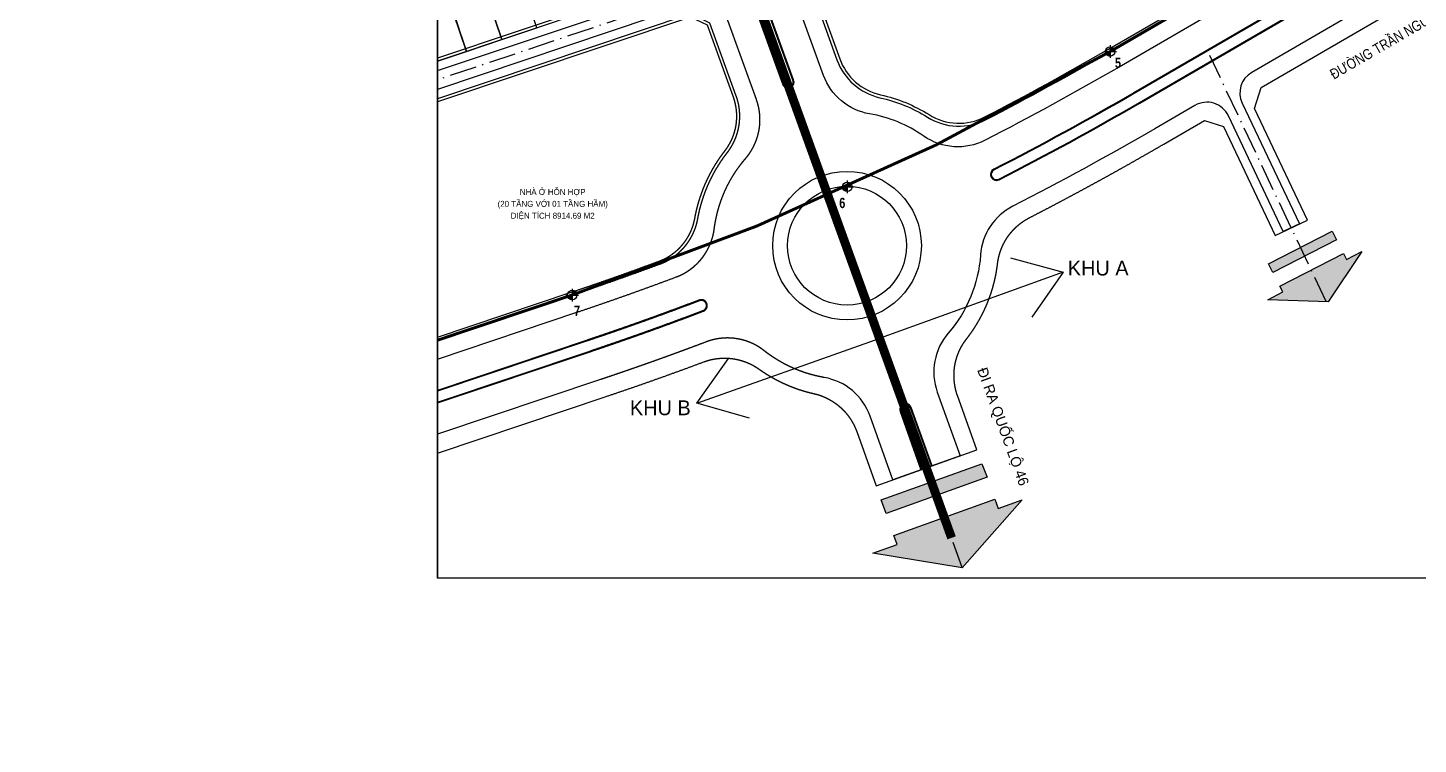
# Model space of a CAD drawing. Header units: millimetres. Extents: x 198719 to 733479478, y 80883 to 2151551233.
# Drawn here: x 568294014 to 568763211, y 2062706579 to 2062948398 of the extents above; entities that cross this region are included whole.
import ezdxf
from ezdxf.enums import TextEntityAlignment as Align
from ezdxf.xclip import XClip

# ---------------------------------------------------------------- set-up
doc = ezdxf.new("R2010")
doc.units = ezdxf.units.MM
for name, pattern in [('ACAD_ISO10W100', [18.5, 12, -3, 0.5, -3]), ('CENTER', [3, 1.5, -0.5, 0.5, -0.5]), ('HIDDEN', [0.75, 0.5, -0.25])]:
    doc.linetypes.add(name, pattern=pattern)
doc.layers.add('boDnv', color=54, linetype='Continuous', lineweight=25)
doc.layers.add('E- RANH GIOI', color=1, linetype='CENTER', lineweight=13)
for name, color, linetype in [('BoThamCo', 94, 'Continuous'), ('ChiaLo', 128, 'CENTER'), ('datOBt', 42, 'Continuous'), ('datoHonHop', 42, 'Continuous'), ('ghi_chu', 7, 'Continuous'), ('hatchViaHe+LogDg', 129, 'Continuous'), ('LogDg', 7, 'Continuous'), ('loKBT', 42, 'Continuous'), ('QH', 7, 'Continuous'), ('RANHGIOI', 2, 'HIDDEN'), ('TimDg', 222, 'Continuous'), ('ViaHeS', 32, 'Continuous')]:
    doc.layers.add(name, color=color, linetype=linetype)
doc.layers.add('LUOI GIONG', color=160, linetype='Continuous', plot=False)
doc.styles.add('ARIALB', font='', dxfattribs={"width": 0.75})
doc.styles.add('avantH', font='', dxfattribs={"height": 10})
doc.styles.add('KTHUOC', font='', dxfattribs={"width": 0.8})
doc.styles.add('rms', font='romans.shx', dxfattribs={"width": 0.7, "bigfont": 'vns.shx'})
doc.styles.get('ARIALB').set_extended_font_data('.VnArialH', bold=True)
doc.styles.get('avantH').set_extended_font_data('.VnAvantH')
doc.styles.get('KTHUOC').set_extended_font_data('.VnArial NarrowH')
doc.linetypes.add('ADL', pattern='A,0.125,-0.15,["++",rms,S=0.5,R=0,X=0,Y=-0.2245],-1.35,1.125', length=2.75)
doc.dimstyles.new('tien', dxfattribs={"dimscale": 0, "dimtxt": 2.5, "dimasz": 0.75, "dimexe": 0.45, "dimexo": 0, "dimgap": 0.5, "dimtad": 1, "dimzin": 1, "dimtxsty": 'KTHUOC', "dimblk1": 'ARCHTICK', "dimblk2": 'ARCHTICK', "dimsah": 1, "dimcen": 1, "dimdle": 0.45, "dimclrd": 37, "dimclre": 37, "dimclrt": 7, "dimaunit": 1, "dimadec": 0, "dimazin": 0, "dimtfac": 1, "dimtix": 1, "dimtofl": 0, "dimtmove": 2, "dimatfit": 3, "dimldrblk": 'ARCHTICK', "dimfxl": 1, "dimtfill": 1, "dimtolj": 1, "dimtzin": 1, "dimarcsym": 0})

# ---------------------------------------------------------------- blocks, each defined once
blk = doc.blocks.new('moc')
at = {"layer": 'QH', "linetype": 'Continuous'}
h = blk.add_hatch(color=7, dxfattribs=at)
h.paths.add_polyline_path([(0, 0), (0.53, 0, 0.414214), (0, 0.53)])
h.paths.add_polyline_path([(-0.53, 0, 0.414214), (0, -0.53), (0, 0)])
for p, q in [((0, 0.71), (0, -0.71)), ((-0.71, 0), (0.71, 0))]:
    blk.add_line(p, q, dxfattribs=at)
blk.add_circle((0, 0), 0.529, dxfattribs=at)
blk = doc.blocks.new('_ArchTick')
at = {"color": 0, "linetype": 'ByBlock', "const_width": 0.15}
blk.add_lwpolyline([(-0.5, -0.5), (0.5, 0.5)], dxfattribs=at)
blk = doc.blocks.new('NEN')
at = {"layer": 'hatchViaHe+LogDg'}
for points in [[(183.72, -310.49), (205.08, -299.54), (206.62, -302.43), (185.22, -313.4)], [(209.97, -309.02), (215.07, -306.41), (203.73, -323.26), (183.47, -322.61), (188.57, -320), (187.58, -318.06), (208.97, -307.08)], [(53.42, -389.89), (87.31, -377.76), (89.04, -382.35), (55.07, -394.51)], [(92.74, -392.82), (100.83, -389.92), (80.68, -412.78), (50.69, -407.87), (58.77, -404.97), (57.67, -401.89), (91.64, -389.74)]]:
    blk.add_hatch(color=158, dxfattribs=at).paths.add_polyline_path(points)
at = {"layer": 'boDnv', "color": 10, "linetype": 'ADL', "ltscale": 0.25}
for points in [[(122.21, -155.79), (32.17, -208.17), (29.8, -214.7), (39.52, -241.58, 0.256594), (53.26, -253.67, -0.085173), (69.54, -260.34, 0.265195), (88.35, -261.1, 0.012088), (129.92, -238.27), (165.53, -217.58), (130.97, -158.11)], [(-9.21, -295.21, -0.121118), (0.89, -272.53, 0.257306), (3.75, -254.41), (-4.98, -230.26), (-10.69, -227.5), (-117.04, -263.19), (-121.08, -271.32), (-99.25, -336.34), (-50.8, -320.08, 0.007975), (-21.3, -309.65, 0.265194)]]:
    blk.add_lwpolyline(points, format="xyb", close=True, dxfattribs=at)
blk.add_lwpolyline([(-181.85, -270.18), (-187.2, -267.36), (-195.18, -239.25), (-192.18, -233.56), (-28.38, -178.59), (-22.67, -181.35), (-12.75, -208.79), (-15.42, -214.32)], close=True, dxfattribs=at)
at = {"layer": 'BoThamCo'}
for points in [[(274.13, -178.48, 1), (272.37, -175.46), (138.59, -253.19, -0.013452), (91.44, -278.91, 0.999991), (93.04, -282.02, 0.013452), (140.35, -256.21)], [(20.48, -249.95, 0.414214), (22.73, -251, 0.414214), (23.78, -248.76), (-0.93, -180.45, 0.414214), (-3.17, -179.4, 0.414214), (-4.22, -181.64)], [(-44.2, -339.75, 0.010022), (-6.39, -326.21, 0.990741), (-7.67, -322.95, -0.010014), (-45.31, -336.43), (-148.35, -371.01, 1), (-147.23, -374.33)], [(67.03, -379.7), (70.33, -378.53), (63.34, -358.99, 1), (60.05, -360.17)]]:
    blk.add_lwpolyline(points, format="xyb", close=True, dxfattribs=at)
blk.add_circle((41.96, -304.42), 20, dxfattribs=at)
at = {"layer": 'ChiaLo', "ltscale": 5}
for points in [[(-16.77, -194.74), (-192.15, -253.59)], [(-86.89, -197.17), (-74.17, -235.09)], [(-98.74, -201.15), (-86.02, -239.07)]]:
    blk.add_lwpolyline(points, dxfattribs=at)
at = {"layer": 'datOBt'}
blk.add_lwpolyline([(-181.94, -271.26), (-188.05, -268.04), (-196.25, -239.14), (-192.88, -232.74), (-28.31, -177.51), (-21.87, -180.62), (-11.66, -208.85), (-14.7, -215.14)], close=True, dxfattribs=at)
at = {"layer": 'datoHonHop', "linetype": 'ByBlock'}
for points in [[(122.06, -154.71), (31.36, -207.48), (28.74, -214.7), (38.58, -241.92, 0.256594), (53.04, -254.64, -0.085173), (69.01, -261.18, 0.265195), (88.81, -261.99, 0.012088), (130.42, -239.14), (166.9, -217.94), (131.63, -157.24)], [(-8.23, -295.38, -0.121118), (1.68, -273.14, 0.257306), (4.7, -254.07), (-4.18, -229.54), (-10.62, -226.43), (-117.75, -262.38), (-122.16, -271.24), (-99.88, -337.6), (-50.48, -321.02, 0.007975), (-20.95, -310.59, 0.265194)]]:
    blk.add_lwpolyline(points, format="xyb", close=True, dxfattribs=at)
at = {"layer": 'LogDg'}
for points in [[(34.3, -348.77, -0.124666), (14.11, -339.77, 0.262937), (-5.33, -336.77, -0.009345), (-40.96, -349.47), (-145.87, -384.68, 0.405257), (-155.46, -403.23), (-146.56, -432.72), (-158.05, -436.19), (-166.57, -407.94, 0.423227), (-185.7, -398.05), (-272.08, -427.04, 0.40652)], [(285.55, -183.7), (178.07, -246.15, 0.389772), (174.86, -256.49), (194.1, -297.13), (188.68, -299.69), (170.23, -260.73, 0.439085), (158.98, -257.24), (145.5, -265.07, -0.013452), (97.7, -291.15, 0.262926), (86.85, -307.56, -0.162068), (76.02, -333.84, 0.270323), (72.32, -353.65), (79.98, -375.07), (57.38, -383.16), (49.72, -361.74, 0.270325), (34.3, -348.77)], [(49.54, -260.07, -0.269945), (34.09, -247.15), (23, -216.48, -0.362457), (26.5, -206.84), (119.68, -152.63, -0.414384), (136.1, -156.97), (142.22, -167.51, 0.414214), (153.16, -170.41), (250.59, -113.8, -0.432664), (261.77, -117.14), (278.8, -151.19, -0.396001), (275.66, -161.69), (133.44, -244.32, -0.012999), (88.37, -268.96, -0.278117), (67.77, -267.56, 0.110848), (49.54, -260.07)], [(20.25, -250.03, 0.414214), (22.81, -251.24), (22.81, -251.24, 0.414214), (24.01, -248.67), (-0.7, -180.36, 0.414214), (-3.26, -179.16), (-3.26, -179.16, 0.414214), (-4.46, -181.72), (20.25, -250.03)], [(-126.53, -295.92), (-173.93, -311.82, 0.400458), (-179.08, -321.59), (-170.7, -351.13, 0.428104), (-151.5, -361.25), (-48.57, -326.71, 0.008886), (-15.49, -314.95, 0.278117), (-2.68, -298.75, -0.147047), (7.85, -275.08, 0.270704), (11.49, -255.23), (1.45, -227.45, 0.407417), (-8.62, -222.59), (-117.75, -259.22, 0.414214), (-125.31, -274.41), (-121.49, -285.79, -0.414214), (-126.53, -295.92)]]:
    blk.add_lwpolyline(points, format="xyb", dxfattribs=at)
for points in [[(-196.9, -230.93, 0.400458), (-202.05, -240.69), (-193.85, -269.59, 0.428104), (-183.61, -274.99), (-11.01, -217.07, 0.421043), (-6.04, -206.76), (-16.24, -178.54, 0.407417), (-26.31, -173.68)], [(274.25, -178.7, 1), (272.24, -175.24), (138.46, -252.97, -0.013452), (91.33, -278.68, 0.999992), (93.15, -282.25, 0.013452), (140.47, -256.43)], [(-44.12, -339.98, 0.010023), (-6.3, -326.44, 0.991336), (-7.76, -322.72, -0.010014), (-45.39, -336.19), (-148.43, -370.77, 1), (-147.15, -374.56)], [(66.8, -379.79), (70.56, -378.44), (63.58, -358.9, 1.000002), (59.81, -360.25)]]:
    blk.add_lwpolyline(points, format="xyb", close=True, dxfattribs=at)
at = {"layer": 'LogDg', "ltscale": 0.75}
for points in [[(183.72, -310.49), (205.08, -299.54), (206.62, -302.43), (185.22, -313.4)], [(209.97, -309.02), (215.07, -306.41), (203.73, -323.26), (183.47, -322.61), (188.57, -320), (187.58, -318.06), (208.97, -307.08)], [(53.42, -389.89), (87.31, -377.76), (89.04, -382.35), (55.07, -394.51)], [(92.74, -392.82), (100.83, -389.92), (80.68, -412.78), (50.69, -407.87), (58.77, -404.97), (57.67, -401.89), (91.64, -389.74)]]:
    blk.add_lwpolyline(points, close=True, dxfattribs=at)
at = {"layer": 'LogDg'}
blk.add_circle((41.96, -304.42), 25, dxfattribs=at)
at = {"layer": 'loKBT'}
for points in [[(-68.68, -212.16), (-80.53, -216.13), (-74.17, -235.09), (-62.32, -231.12)], [(-80.53, -216.13), (-92.38, -220.11), (-86.02, -239.07), (-74.17, -235.09)], [(-92.38, -220.11), (-104.23, -224.09), (-97.87, -243.05), (-86.02, -239.07)]]:
    blk.add_lwpolyline(points, close=True, dxfattribs=at)
at = {"layer": 'RANHGIOI', "color": 1, "ltscale": 9, "const_width": 1}
blk.add_lwpolyline([(-499.27, -471.64), (-50.48, -321.02, 0.050684), (130.42, -239.14), (301.32, -139.84), (460, -51.3, 0.006594), (435.29, -5.05), (303.08, 234.77), (284.67, 225.08), (-55.99, 76.59), (-56.84, 76.22, -0.005137), (-90.74, 62.09), (-377.22, -17.13, -0.020567)], format="xyb", dxfattribs=at)
at = {"layer": 'RANHGIOI', "color": 5, "ltscale": 20, "const_width": 3}
blk.add_lwpolyline([(77.13, -402.72), (-90.74, 62.09)], dxfattribs=at)
at = {"layer": 'TimDg', "linetype": 'ACAD_ISO10W100', "ltscale": 0.75}
for points in [[(80.71, -412.74), (34.28, -282.94), (-103.14, 96.99), (-128.23, 173.83)], [(9.15, -213.46), (-342.09, -331.34)], [(203.15, -323.24), (163.96, -240.47)]]:
    blk.add_lwpolyline(points, dxfattribs=at)
blk.add_lwpolyline([(-358.63, -282.04), (-15.32, -166.82, 0.050829), (-9.78, -164.31), (222.74, -29.04)], format="xyb", dxfattribs=at)
at = {"layer": 'ViaHeS', "elevation": 0}
blk.add_lwpolyline([(-268.7, -432.23), (-181.63, -403.01), (-172.97, -407.49), (-163.79, -437.92), (-140.81, -430.99), (-150.21, -399.85), (-145.6, -390.92), (-39.03, -355.15, 0.008545), (-6.24, -343.52, -0.249193), (12.38, -345.96, 0.09975), (30.77, -354.18, -0.256949), (45.21, -366.96), (51.73, -385.18), (85.63, -373.05), (79.11, -354.83, -0.256949), (82.17, -335.79, 0.136918), (92.61, -310.44, -0.249193), (103.31, -295.02, 0.012659), (148.51, -270.26), (162.16, -262.33), (168.62, -264.34), (185.97, -300.98), (196.81, -295.84), (179.03, -258.29), (181.22, -251.26), (287.38, -189.57)], format="xyb", dxfattribs=at)
at = {"layer": 'ViaHeS'}
for points in [[(271.25, -157.31), (273.34, -150.33), (257.64, -118.95), (251.08, -116.99), (144.29, -179.04), (131.63, -157.24), (122.06, -154.71), (31.36, -207.48), (28.74, -214.7), (38.58, -241.92, 0.256594), (53.04, -254.64, -0.085173), (69.01, -261.18, 0.265195), (88.81, -261.99, 0.012088), (130.42, -239.14)], [(-114.2, -294.94), (-169.91, -313.64), (-173.29, -320.04), (-164.26, -351.83), (-155.71, -356.34), (-50.48, -321.02, 0.007974), (-20.95, -310.59, 0.265195), (-8.23, -295.38, -0.121118), (1.68, -273.14, 0.257306), (4.7, -254.07), (-4.18, -229.54), (-10.62, -226.43), (-117.75, -262.38), (-122.16, -271.24), (-114.2, -294.94)]]:
    blk.add_lwpolyline(points, format="xyb", close=True, dxfattribs=at)
blk.add_lwpolyline([(-181.94, -271.26), (-188.05, -268.04), (-196.25, -239.14), (-192.88, -232.74), (-28.31, -177.51), (-21.87, -180.62), (-11.66, -208.85), (-14.7, -215.14)], close=True, dxfattribs=at)
blk.add_circle((41.96, -304.42), 20, dxfattribs=at)
at = {"layer": 'QH', "xscale": 3, "yscale": 3, "zscale": 3}
for p in [(130.42, -239.14), (42.05, -284.66), (-50.48, -321.02)]:
    blk.add_blockref('moc', p, dxfattribs=at)
at = {"layer": 'ghi_chu', "style": 'avantH', "width": 0.85}
blk.add_text('®\xadêng trÇn nguyªn h·n (kÐo dµi - qh 36m)', height=3.5, rotation=30.1574, dxfattribs=at).set_placement((205.71, -248.6, 0))
at = {"layer": 'ghi_chu', "style": 'avantH'}
for s, p in [('nhµ ë hçn hîp', (-57.03, -287.35)), ('(20 tÇng víi 01 tÇng hÇm)', (-57.03, -291.35)), ('diÖn tÝch 8914.69 m2', (-57.03, -295.35))]:
    blk.add_text(s, height=2, dxfattribs=at).set_placement(p, align=Align.CENTER)
blk.add_text('®i ra quèc lé 46', height=3.5, rotation=290, dxfattribs=at).set_placement((85.68, -346.21, 0))
at = {"layer": 'QH', "style": 'ARIALB', "width": 0.75}
for s, p in [('5', (132.08, -244.66, -2.25)), ('6', (39.35, -291.79, -2.25)), ('7', (-49.86, -328.09, -2.25))]:
    blk.add_text(s, height=3.5, dxfattribs=at).set_placement(p)
at = {"layer": 'RANHGIOI', "color": 5, "ltscale": 20, "style": 'avantH'}
for s, p in [('khu a', (126.44, -314.45)), ('khu b', (-20.83, -361.46))]:
    blk.add_text(s, height=5, dxfattribs=at).set_placement(p, align=Align.CENTER)
at = {"layer": 'RANHGIOI', "color": 5, "linetype": 'ByBlock', "ltscale": 20}
for points in [[(114.63, -313.36), (53.11, -335.59)], [(-8.55, -357.42), (53.11, -335.59)]]:
    blk.add_leader(points, dimstyle='tien', override={"dimscale": 1, "dimasz": 15, "dimtad": 0, "dimldrblk": 'Open90'}, dxfattribs=at)

msp = doc.modelspace()

# ---------------------------------------------------------------- block references
at = {"layer": 'boDnv'}
ref = msp.add_blockref('NEN', (568528364, 2063180299, 0), dxfattribs=dict(at, xscale=1003.354102868895, yscale=1003.354102868895, zscale=1003.354102868895))
XClip(ref).set_block_clipping_path([(-95.7748162709, -416.20828746), (596.8422356524, 169.550739368)])

# ---------------------------------------------------------------- next in the draw order: linework, layer by layer
at = {"layer": 'E- RANH GIOI'}
msp.add_lwpolyline([(568432268, 2063350418), (569127178, 2063350418), (569127178, 2062762666), (568432268, 2062762666)], close=True, dxfattribs=at)
at = {"layer": 'LUOI GIONG'}
msp.add_lwpolyline([(568432268, 2063350828), (569127178, 2063350828), (569127178, 2062762666), (568432268, 2062762666)], close=True, dxfattribs=at)

doc.saveas('drawing.dxf')
